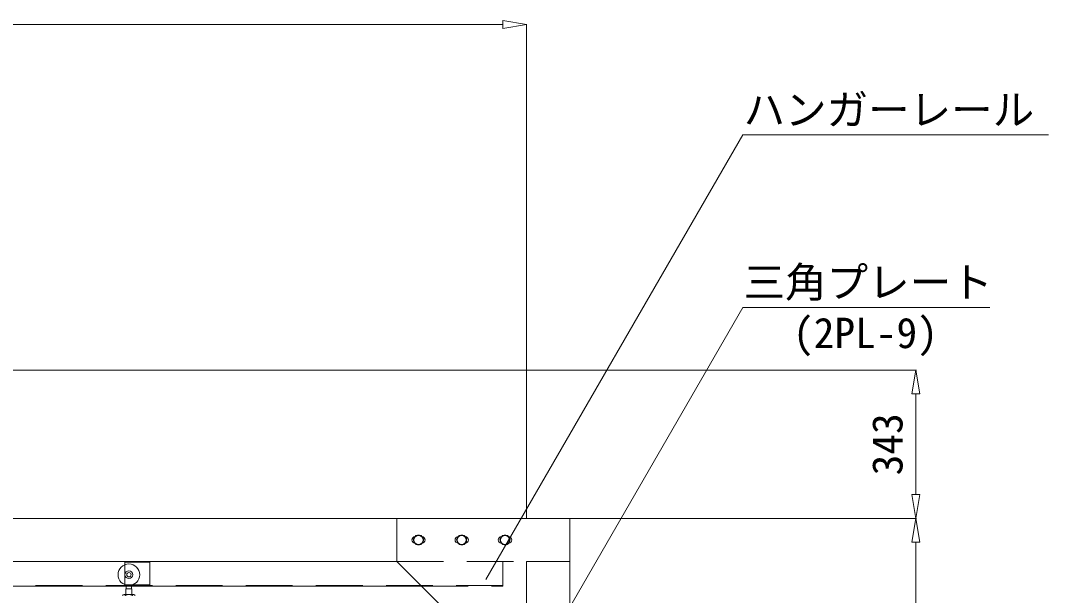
# Model space of a CAD drawing. Units: millimetres, scale not verified. Extents: x -10075 to 10075, y -16938 to 16938.
# Drawn here: x 405 to 2781, y 10546 to 11877 of the extents above; entities that cross this region are included whole.
import ezdxf
from ezdxf.enums import TextEntityAlignment as Align

# ---------------------------------------------------------------- set-up
doc = ezdxf.new("R2010")
doc.units = ezdxf.units.MM
doc.header["$LTSCALE"] = 90
doc.linetypes.add('DASHED1', pattern=[1.8, 1.2, -0.6])
for name, color, linetype, lineweight in [('0-6_ﾎﾞﾙﾄ類', 134, 'Continuous', 18), ('0-C_寸法', 134, 'Continuous', 18), ('1-1_中央走行棒', 134, 'Continuous', 18), ('1-A_標準柱', 134, 'Continuous', 18), ('1-B_文字', 134, 'Continuous', 18), ('2-2_連結用梁45', 134, 'Continuous', 18)]:
    doc.layers.add(name, color=color, linetype=linetype, lineweight=lineweight)
doc.styles.add('ＭＳ ゴシック', font='')
doc.styles.get('ＭＳ ゴシック').set_extended_font_data('MS Gothic')

msp = doc.modelspace()

# ---------------------------------------------------------------- linework, layer by layer
at = {"layer": '0-6_ﾎﾞﾙﾄ類'}
for points in [[(1330.9, 10685), (1336.96, 10674.5), (1330.9, 10664), (1318.78, 10664), (1312.71, 10674.5), (1318.78, 10685)], [(1430.9, 10685), (1436.97, 10674.5), (1430.9, 10664), (1418.78, 10664), (1412.71, 10674.5), (1418.78, 10685)], [(1530.9, 10685), (1536.97, 10674.5), (1530.9, 10664), (1518.78, 10664), (1512.71, 10674.5), (1518.78, 10685)]]:
    msp.add_lwpolyline(points, close=True, dxfattribs=at)
for centre in [(1324.84, 10674.5), (1424.84, 10674.5), (1524.84, 10674.5)]:
    msp.add_circle(centre, 10.5, dxfattribs=at)
for centre, radius, start, end in [((1324.84, 10674.5), 11.35, 127.685, 172.315), ((1324.84, 10674.5), 11.35, 187.685, 232.315), ((1324.84, 10674.5), 11, 132.659, 167.341), ((1324.84, 10674.5), 11, 192.659, 227.341), ((1324.84, 10674.5), 11.35, 67.685, 112.315), ((1324.84, 10674.5), 11, 72.659, 107.341), ((1324.84, 10674.5), 11.35, 7.685, 52.315), ((1324.84, 10674.5), 11.35, 307.685, 352.315), ((1324.84, 10674.5), 11, 12.659, 47.341), ((1324.84, 10674.5), 11, 312.659, 347.341), ((1424.84, 10674.5), 11.35, 127.685, 172.315), ((1424.84, 10674.5), 11.35, 187.685, 232.315), ((1424.84, 10674.5), 11, 132.659, 167.341), ((1424.84, 10674.5), 11, 192.659, 227.341), ((1424.84, 10674.5), 11.35, 67.685, 112.315), ((1424.84, 10674.5), 11, 72.659, 107.341), ((1424.84, 10674.5), 11.35, 7.685, 52.315), ((1424.84, 10674.5), 11.35, 307.685, 352.315), ((1424.84, 10674.5), 11, 12.659, 47.341), ((1424.84, 10674.5), 11, 312.659, 347.341), ((1524.84, 10674.5), 11.35, 127.685, 172.315), ((1524.84, 10674.5), 11.35, 187.685, 232.315), ((1524.84, 10674.5), 11, 132.659, 167.341), ((1524.84, 10674.5), 11, 192.659, 227.341), ((1524.84, 10674.5), 11.35, 67.685, 112.315), ((1524.84, 10674.5), 11, 72.659, 107.341), ((1524.84, 10674.5), 11.35, 7.685, 52.315), ((1524.84, 10674.5), 11.35, 307.685, 352.315), ((1524.84, 10674.5), 11, 12.659, 47.341), ((1524.84, 10674.5), 11, 312.659, 347.341), ((1324.84, 10674.5), 11.35, 247.685, 292.315), ((1324.84, 10674.5), 11, 252.659, 287.341), ((1424.84, 10674.5), 11.35, 247.685, 292.315), ((1424.84, 10674.5), 11, 252.659, 287.341), ((1524.84, 10674.5), 11.35, 247.685, 292.315), ((1524.84, 10674.5), 11, 252.659, 287.341)]:
    msp.add_arc(centre, radius, start, end, dxfattribs=at)
at = {"layer": '0-C_寸法'}
for p, q in [((-8270.16, 11867.5), (1519.84, 11867.5)), ((1519.84, 11876.67), (1574.84, 11867.5)), ((1519.84, 11876.67), (1519.84, 11858.34)), ((1574.84, 11867.5), (1519.84, 11858.34)), ((1574.84, 10725.5), (1574.84, 11868.5)), ((-18.16, 11067.5), (2475.84, 11067.5)), ((2465.68, 11012.5), (2474.84, 11067.5)), ((2474.84, 11067.5), (2484.01, 11012.5)), ((2465.68, 11012.5), (2484.01, 11012.5)), ((2474.84, 11012.5), (2474.84, 10779.5)), ((2465.68, 10779.5), (2474.84, 10724.5)), ((2465.68, 10779.5), (2484.01, 10779.5)), ((2474.84, 10724.5), (2484.01, 10779.5)), ((1675.84, 10724.5), (2475.84, 10724.5)), ((1675.84, 10724.5), (2475.84, 10724.5)), ((2465.68, 10669.5), (2474.84, 10724.5)), ((2474.84, 10724.5), (2484.01, 10669.5)), ((2465.68, 10669.5), (2484.01, 10669.5)), ((2474.84, 10669.5), (2474.84, 6279.5))]:
    msp.add_line(p, q, dxfattribs=at)
at = {"layer": '1-1_中央走行棒'}
for p, q in [((648.64, 10548.06), (648.64, 10561.1)), ((649.09, 10561.1), (649.09, 10569.9)), ((661.59, 10561.1), (661.59, 10569.9)), ((662.04, 10548.06), (662.04, 10561.1)), ((666.47, 10548.06), (644.21, 10548.06)), ((647.84, 10548.06), (644.21, 10548.06)), ((647.4, 10548.06), (647.4, 10548.1)), ((666.47, 10548.06), (662.84, 10548.06)), ((663.27, 10548.06), (663.27, 10548.1))]:
    msp.add_line(p, q, dxfattribs=at)
for points in [[(647.4, 10548.1), (648.34, 10548.1), (648.34, 10561.1), (655.34, 10561.1)], [(663.27, 10548.1), (662.34, 10548.1), (662.34, 10561.1), (655.34, 10561.1)]]:
    msp.add_lwpolyline(points, dxfattribs=at)
for radius in [25, 9, 5]:
    msp.add_circle((655.34, 10594.1), radius, dxfattribs=at)
for centre, radius, start, end in [((644.21, 10543.78), 4.28, 32.227, 147.773), ((655.34, 10533), 15.07, 60.137, 119.863), ((666.47, 10543.78), 4.28, 32.227, 147.773)]:
    msp.add_arc(centre, radius, start, end, dxfattribs=at)
at = {"layer": '1-A_標準柱', "linetype": 'DASHED1'}
for q in [(1574.84, 10324.5), (1674.84, 10624.5)]:
    msp.add_line((1574.84, 10624.5), q, dxfattribs=at)
at = {"layer": '1-A_標準柱'}
msp.add_lwpolyline([(1274.84, 10724.5), (1674.84, 10724.5), (1674.84, 10324.5), (1574.84, 10324.5), (1274.84, 10624.5)], close=True, dxfattribs=at)
for centre, start, end in [((1316.84, 10674.5), 90.3581, 269.6419), ((1332.84, 10674.5), 270.35428, 89.63808), ((1416.84, 10674.5), 90.3581, 269.6419), ((1432.84, 10674.5), 270.3581, 89.6419), ((1516.84, 10674.5), 90.3581, 269.6419), ((1532.84, 10674.5), 270.3581, 89.6419)]:
    msp.add_arc(centre, 7.5, start, end, dxfattribs=at)
at = {"layer": '1-B_文字'}
for p, q in [((2075.2, 11612.5), (2781.13, 11612.5)), ((2075.2, 11212.5), (2645.3, 11212.5))]:
    msp.add_line(p, q, dxfattribs=at)
for points in [[(1480.63, 10583.29), (2074.84, 11612.5), (2075.2, 11612.5)], [(1639.65, 10458.73), (2074.84, 11212.5), (2075.2, 11212.5)]]:
    msp.add_lwpolyline(points, dxfattribs=at)
at = {"layer": '2-2_連結用梁45'}
for p, q in [((1674.84, 10724.5), (-2904.86, 10724.5)), ((703.84, 10622.9), (645.84, 10622.9)), ((674.84, 10624.5), (1274.84, 10624.5))]:
    msp.add_line(p, q, dxfattribs=at)
at = {"layer": '2-2_連結用梁45', "linetype": 'DASHED1'}
for p, q in [((1274.84, 10624.5), (1674.84, 10624.5)), ((1519.84, 10567.5), (1519.84, 10624.5)), ((1519.84, 10569.1), (-2925.16, 10569.1)), ((1331.84, 10567.5), (1519.84, 10567.5))]:
    msp.add_line(p, q, dxfattribs=at)
at = {"layer": '2-2_連結用梁45'}
for points in [[(-2919.16, 10724.5), (-2919.16, 10624.5), (1274.84, 10624.5)], [(674.84, 10624.5), (-2925.16, 10624.5), (-2925.16, 10567.5), (674.84, 10567.5), (674.84, 10570.5)], [(1331.84, 10567.5), (674.84, 10567.5), (674.84, 10570.5)]]:
    msp.add_lwpolyline(points, dxfattribs=at)
msp.add_lwpolyline([(645.84, 10570.5), (703.84, 10570.5), (703.84, 10624.5), (645.84, 10624.5)], close=True, dxfattribs=at)

# ---------------------------------------------------------------- texts
at = {"layer": '0-C_寸法', "style": 'ＭＳ ゴシック'}
msp.add_text('343', height=70.38, rotation=90, dxfattribs=at).set_placement((2464.94, 10824), align=Align.BOTTOM_LEFT)
at = {"layer": '1-B_文字', "style": 'ＭＳ ゴシック'}
for s, p in [('ハンガーレール', (2076.2, 11613.94)), ('三角プレート', (2076.2, 11214.8)), ('(2PL-9)', (2190.47, 11097.4))]:
    msp.add_text(s, height=70.38, dxfattribs=at).set_placement(p, align=Align.BOTTOM_LEFT)

doc.saveas('drawing.dxf')
